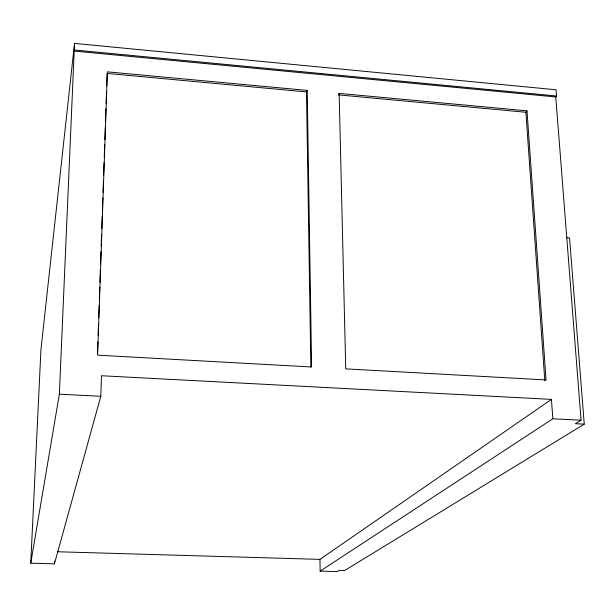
<?xml version="1.0" encoding="UTF-8"?>
<svg xmlns="http://www.w3.org/2000/svg" width="615" height="615" viewBox="0 0 615 615"><rect width="100%" height="100%" fill="white"/><g stroke="black" fill="none" stroke-linecap="round" stroke-linejoin="round"><path stroke-width="0.92" d="M97.478 353.31L97.877 341.809M98.108 335.098L98.5 323.598M98.7 317.847L99.13 305.386M99.33 299.636L99.753 287.174M99.922 282.385L100.353 269.924M100.553 264.173L100.975 251.712M101.175 245.962L101.575 234.461M101.775 228.703L102.198 216.249M102.397 210.491L102.828 198.038M103.028 192.28L103.42 180.779M103.62 175.029L104.05 162.568M104.25 156.817L104.681 144.356M104.842 139.567L105.273 127.105M105.472 121.355L105.903 108.893M106.103 103.143L106.495 91.643M106.695 85.892L107.125 73.431L306.516 91.919L307.193 90.413L107.379 71.847L97.624 355.163L311.605 366.986L307.193 90.413M566.723 237.744L569.559 237.959L584.25 424.15L575.371 423.712L581.052 420.183L555.76 96.955L556.544 96.002L556.06 89.775L74.53 43.404L40.936 349.628L30.75 563.186L54.428 563.84L100.806 396.26L101.49 375.742L551.447 399.381L552.839 418.784L320.161 571.127L319.961 559.373L551.447 399.381M30.75 563.186L59.363 394.192L74.53 43.404M54.428 563.84L54.55 561.034M339.142 93.388L338.396 94.871L525.887 112.261L527.001 110.846L339.142 93.388L345.738 368.869L546.051 379.939L527.001 110.846M584.25 424.15L344.646 570.52L339.188 570.366L337.22 571.596L320.161 571.127M57.825 551.763L319.961 559.373M59.363 394.192L100.806 396.26M552.839 418.784L581.052 420.183M74.246 49.976L556.544 96.002M74.123 51.068L555.76 96.955M525.887 112.261L544.813 380.846M306.516 91.919L310.852 366.994"/></g></svg>
